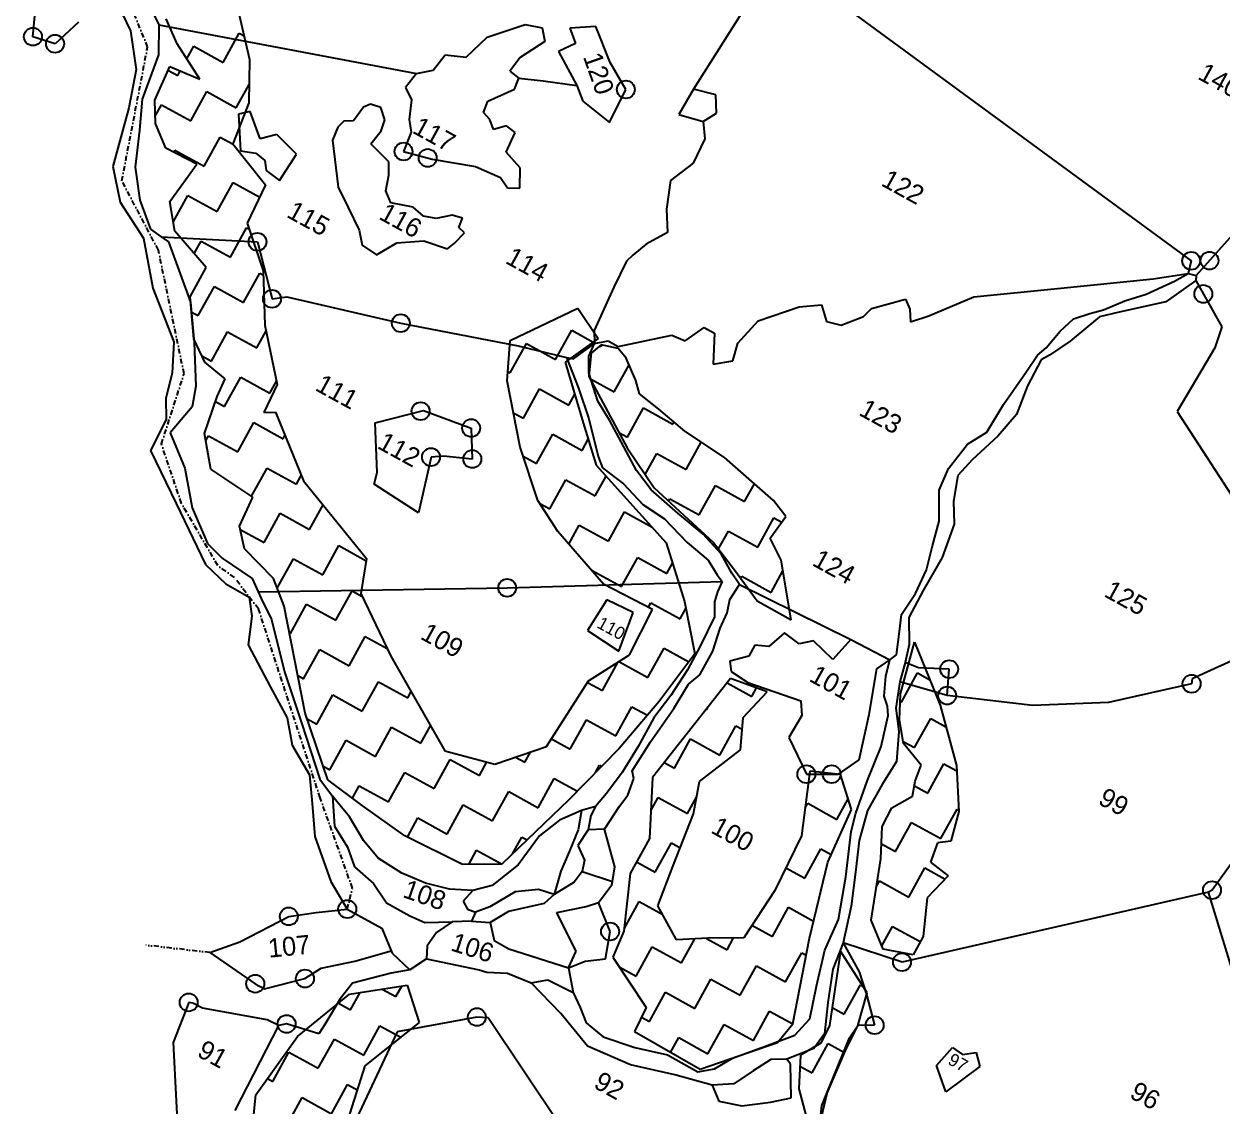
# Model space of a CAD drawing. Header units: metres. Extents: x 322052 to 327913, y 1839228 to 1844015.
# Drawn here: x 322736 to 323922, y 1840071 to 1841142 of the extents above; entities that cross this region are included whole.
import ezdxf

# ---------------------------------------------------------------- set-up
doc = ezdxf.new("R2010")
doc.units = ezdxf.units.M
doc.linetypes.add('DASHDOT', pattern=[1, 0.5, -0.25, 0, -0.25])
doc.linetypes.add('DIVIDE', pattern=[1.25, 0.5, -0.25, 0, -0.25, 0, -0.25])
for name, color, linetype in [('POLY_HATCH', 12, 'Continuous'), ('POLY_PARCEL', 6, 'Continuous'), ('POLY_WATER', 4, 'Continuous'), ('TEXT_PARCEL', 7, 'Continuous'), ('V_BOUND_LINE', 7, 'Continuous'), ('V_BOUND_STREAM_LINE', 7, 'DASHDOT'), ('V_DIVIDE_LINE', 7, 'DIVIDE')]:
    doc.layers.add(name, color=color, linetype=linetype)
doc.styles.add('TEXT_MAP', font='')
doc.styles.get('TEXT_MAP').set_extended_font_data('Kruti Dev 050')

msp = doc.modelspace()

# ---------------------------------------------------------------- linework, layer by layer
for centre in [(322744.8, 1841129.8), (322766.7, 1841122.8), (323331.8, 1841077.5), (323111.7, 1841016.1), (323135.6, 1841009.7), (322967.1, 1840926.6), (323891.5, 1840907.8), (323909.6, 1840908), (322981.5, 1840870.1), (323903.5, 1840875), (323109, 1840846), (323128.6, 1840758.9), (323178.7, 1840742.2), (323138.9, 1840713.4), (323179.8, 1840711.5), (323214.3, 1840583.9), (323651.9, 1840503.4), (323891.9, 1840488.9), (323649.9, 1840477.2), (323510.5, 1840399.3), (323535.5, 1840399.4), (323912.1, 1840284.5), (323056, 1840265.7), (322998.1, 1840258.5), (323316.2, 1840243.5), (323605.2, 1840213.2), (322964.9, 1840191.8), (323014.1, 1840196.9), (322899, 1840173.3), (323184.3, 1840158.8), (322995.9, 1840151.9), (323578.1, 1840150.7)]:
    msp.add_circle(centre, 8.87)
at = {"layer": 'POLY_HATCH'}
for p, q in [((322944.4, 1841171.2), (322959.3, 1841107.2)), ((322887.7, 1841122.7), (322876.8, 1841147.6)), ((322910.1, 1841087.7), (322887.7, 1841122.7)), ((322865.5, 1841066.9), (322880.2, 1841100.4)), ((322880.2, 1841100.4), (322910.1, 1841087.7)), ((322959.3, 1841107.2), (322958.4, 1841064.3)), ((322866.1, 1841043.9), (322865.5, 1841066.9)), ((322958.4, 1841064.3), (322942.7, 1841023.8)), ((322876.3, 1841019.4), (322866.1, 1841043.9)), ((322907.1, 1841003.4), (322876.3, 1841019.4)), ((322942.7, 1841023.8), (322975.2, 1840983.2)), ((322880.4, 1840966.4), (322907.1, 1841003.4)), ((322975.2, 1840983.2), (322957, 1840945)), ((322885.2, 1840937.3), (322880.4, 1840966.4)), ((322916.4, 1840901.2), (322885.2, 1840937.3)), ((322957, 1840945), (322972.9, 1840897.8)), ((322900.4, 1840872.2), (322916.4, 1840901.2)), ((322972.9, 1840897.8), (322974.5, 1840844)), ((322904, 1840830.6), (322900.4, 1840872.2)), ((323217.3, 1840828.8), (323284.1, 1840861)), ((323284.1, 1840861), (323304.4, 1840831)), ((322974.5, 1840844), (322986.7, 1840785.3)), ((322915, 1840807.5), (322904, 1840830.6)), ((323214.2, 1840788.9), (323217.3, 1840828.8)), ((323304.4, 1840831), (323271.6, 1840807.4)), ((323297.5, 1840816.4), (323295.2, 1840793.1)), ((323307.2, 1840824.5), (323297.5, 1840816.4)), ((323324.2, 1840821), (323307.2, 1840824.5)), ((323332.1, 1840811.3), (323324.2, 1840821)), ((322935.1, 1840790.8), (322915, 1840807.5)), ((323271.6, 1840807.4), (323289.7, 1840747.4)), ((323341.6, 1840789.2), (323332.1, 1840811.3)), ((323295.2, 1840793.1), (323333, 1840722.6)), ((322927.3, 1840773.3), (322935.1, 1840790.8)), ((322986.7, 1840785.3), (322973.3, 1840757.7)), ((323227.2, 1840723.2), (323214.2, 1840788.9)), ((323345.4, 1840776), (323341.6, 1840789.2)), ((322914.8, 1840736.8), (322927.3, 1840773.3)), ((323364.5, 1840760.8), (323345.4, 1840776)), ((322973.3, 1840757.7), (322984.8, 1840758)), ((322984.8, 1840758), (323012.6, 1840689.8)), ((323390.1, 1840739.2), (323364.5, 1840760.8)), ((323289.7, 1840747.4), (323302.5, 1840705.4)), ((322920.8, 1840701.3), (322914.8, 1840736.8)), ((323429.4, 1840712.9), (323390.1, 1840739.2)), ((323244.6, 1840670.5), (323227.2, 1840723.2)), ((323333, 1840722.6), (323359.7, 1840682.9)), ((323477.9, 1840670.4), (323429.4, 1840712.9)), ((322962.4, 1840673.7), (322920.8, 1840701.3)), ((323302.5, 1840705.4), (323371.8, 1840628.6)), ((323012.6, 1840689.8), (323075.2, 1840612.9)), ((322949.4, 1840645), (322962.4, 1840673.7)), ((323359.7, 1840682.9), (323418.7, 1840628.8)), ((323264.5, 1840639.7), (323244.6, 1840670.5)), ((323490.1, 1840654.4), (323477.9, 1840670.4)), ((323474.8, 1840633), (323490.1, 1840654.4)), ((322954.1, 1840622.6), (322949.4, 1840645)), ((323309.6, 1840587.5), (323264.5, 1840639.7)), ((323371.8, 1840628.6), (323389.9, 1840570.4)), ((323418.7, 1840628.8), (323439.4, 1840601.6)), ((323485.7, 1840611.2), (323474.8, 1840633)), ((322982.9, 1840593.3), (322954.1, 1840622.6)), ((323075.2, 1840612.9), (323069.4, 1840578.3)), ((323439.4, 1840601.6), (323461.9, 1840571.1)), ((323495.3, 1840552.2), (323485.7, 1840611.2)), ((322993.4, 1840565.8), (322982.9, 1840593.3)), ((323069.4, 1840578.3), (323099.2, 1840516.1)), ((323358.3, 1840562.6), (323309.6, 1840587.5)), ((323014.4, 1840459.7), (322993.4, 1840565.8)), ((323389.9, 1840570.4), (323400.1, 1840518.5)), ((323461.9, 1840571.1), (323495.3, 1840552.2)), ((323335.4, 1840517.5), (323358.3, 1840562.6)), ((323603.8, 1840478.8), (323617.6, 1840530.2)), ((323617.6, 1840530.2), (323642.9, 1840467.8)), ((323400.1, 1840518.5), (323364.5, 1840471)), ((323099.2, 1840516.1), (323152.6, 1840422.5)), ((323294.7, 1840491.7), (323335.4, 1840517.5)), ((323253.2, 1840426.6), (323294.7, 1840491.7)), ((323435.5, 1840494.1), (323358.1, 1840396)), ((323471.8, 1840480.8), (323435.5, 1840494.1)), ((323364.5, 1840471), (323325.2, 1840424.9)), ((323447.8, 1840455.5), (323471.8, 1840480.8)), ((323602.6, 1840453.1), (323603.8, 1840478.8)), ((323036.7, 1840393.6), (323014.4, 1840459.7)), ((323642.9, 1840467.8), (323659.1, 1840408)), ((323445.3, 1840423.4), (323447.8, 1840455.5)), ((323606.7, 1840429.8), (323602.6, 1840453.1)), ((323202.1, 1840409.4), (323253.2, 1840426.6)), ((323325.2, 1840424.9), (323275.3, 1840373.9)), ((323404.6, 1840392.2), (323445.3, 1840423.4)), ((323624, 1840408.1), (323606.7, 1840429.8)), ((323152.6, 1840422.5), (323202.1, 1840409.4)), ((323514.1, 1840402.3), (323505.7, 1840338.2)), ((323544.2, 1840399.1), (323514.1, 1840402.3)), ((323618.3, 1840392.5), (323624, 1840408.1)), ((323659.1, 1840408), (323661.4, 1840362.3)), ((323070.9, 1840368.2), (323036.7, 1840393.6)), ((323358.1, 1840396), (323355.1, 1840335.6)), ((323398.8, 1840360.2), (323404.6, 1840392.2)), ((323555.3, 1840364.5), (323544.2, 1840399.1)), ((323615.5, 1840377.7), (323618.3, 1840392.5)), ((323595.1, 1840366.1), (323615.5, 1840377.7)), ((323113.1, 1840338.4), (323070.9, 1840368.2)), ((323275.3, 1840373.9), (323209.1, 1840310.1)), ((323531.6, 1840312.3), (323555.3, 1840364.5)), ((323585.6, 1840347.6), (323595.1, 1840366.1)), ((323378.3, 1840307.8), (323398.8, 1840360.2)), ((323661.4, 1840362.3), (323653.4, 1840332.9)), ((323584.3, 1840315.6), (323585.6, 1840347.6)), ((323170.2, 1840309.8), (323113.1, 1840338.4)), ((323355.1, 1840335.6), (323336, 1840300.9)), ((323505.7, 1840338.2), (323479.2, 1840284.1)), ((323640.3, 1840331.3), (323633.3, 1840312.3)), ((323653.4, 1840332.9), (323640.3, 1840331.3)), ((323209.1, 1840310.1), (323170.2, 1840309.8)), ((323363.6, 1840268.9), (323378.3, 1840307.8)), ((323513.5, 1840236.8), (323531.6, 1840312.3)), ((323574.8, 1840254.8), (323584.3, 1840315.6)), ((323633.3, 1840312.3), (323650.9, 1840298.6)), ((323336, 1840300.9), (323329.8, 1840244)), ((323650.9, 1840298.6), (323630.1, 1840276.7)), ((323479.2, 1840284.1), (323448.5, 1840237.4)), ((323630.1, 1840276.7), (323626.1, 1840238.6)), ((323382, 1840235.4), (323363.6, 1840268.9)), ((323586.6, 1840226.1), (323574.8, 1840254.8)), ((323329.8, 1840244), (323318.9, 1840218.1)), ((323413, 1840236.8), (323382, 1840235.4)), ((323448.5, 1840237.4), (323413, 1840236.8)), ((323497.1, 1840152), (323513.5, 1840236.8)), ((323626.1, 1840238.6), (323616.1, 1840220.4)), ((323544.4, 1840224.2), (323533.3, 1840150.5)), ((323570.8, 1840182.7), (323544.4, 1840224.2)), ((323544.4, 1840224.2), (323544.4, 1840224.2)), ((323616.1, 1840220.4), (323586.6, 1840226.1)), ((323318.9, 1840218.1), (323351.8, 1840168.2)), ((323058.2, 1840181.6), (323115.4, 1840190.4)), ((323115.4, 1840190.4), (323127.2, 1840153.3)), ((323115.4, 1840190.4), (323115.4, 1840190.4)), ((323006.8, 1840139.4), (323058.2, 1840181.6)), ((323561.3, 1840150), (323570.8, 1840182.7)), ((323351.8, 1840168.2), (323340.4, 1840144.4)), ((323127.2, 1840153.3), (323073.4, 1840110.4)), ((323481.9, 1840133.5), (323497.1, 1840152)), ((322965.5, 1840081.9), (323006.8, 1840139.4)), ((323340.4, 1840144.4), (323405.3, 1840107)), ((323533.3, 1840150.5), (323524.9, 1840133)), ((323549.1, 1840125.7), (323561.3, 1840150)), ((323405.3, 1840107), (323481.9, 1840133.5)), ((323524.9, 1840133), (323504.6, 1840121.1)), ((323504.6, 1840121.1), (323503.1, 1840087.6)), ((323531.2, 1840083.5), (323549.1, 1840125.7)), ((323073.4, 1840110.4), (323048.2, 1840031.6)), ((322960.2, 1840028.4), (322965.5, 1840081.9)), ((323503.1, 1840087.6), (323514.3, 1840045.5)), ((323519.6, 1840034.6), (323531.2, 1840083.5))]:
    msp.add_line(p, q, dxfattribs=at)
at = {"layer": 'POLY_HATCH', "linetype": 'Continuous'}
for p, q in [((322933.1, 1841104.4), (322949, 1841133.4)), ((322949, 1841133.4), (322953.8, 1841130.8)), ((322897.2, 1841107.9), (322904.1, 1841120.3)), ((322904.1, 1841120.3), (322933.1, 1841104.4)), ((322878.5, 1841096.6), (322888.1, 1841091.3)), ((322888.1, 1841091.3), (322890.7, 1841096)), ((322946.1, 1841059.4), (322958.8, 1841082.4)), ((322901.2, 1841046.4), (322917.1, 1841075.4)), ((322917.1, 1841075.4), (322946.1, 1841059.4)), ((322865.9, 1841051), (322872.2, 1841062.3)), ((322872.2, 1841062.3), (322901.2, 1841046.4)), ((322914.2, 1841001.4), (322930.2, 1841030.4)), ((322930.2, 1841030.4), (322943, 1841023.4)), ((322884.1, 1841015.3), (322885.2, 1841017.4)), ((322885.2, 1841017.4), (322914.2, 1841001.4)), ((322927.3, 1840956.5), (322943.2, 1840985.5)), ((322943.2, 1840985.5), (322969.4, 1840971)), ((322883.8, 1840946), (322898.3, 1840972.4)), ((322898.3, 1840972.4), (322927.3, 1840956.5)), ((322940.3, 1840911.5), (322956.3, 1840940.5)), ((322956.3, 1840940.5), (322959.1, 1840939)), ((322904.5, 1840915), (322911.3, 1840927.4)), ((322911.3, 1840927.4), (322940.3, 1840911.5)), ((322953.4, 1840866.5), (322969.3, 1840895.5)), ((322969.3, 1840895.5), (322973, 1840893.5)), ((322908.4, 1840853.5), (322924.4, 1840882.5)), ((322924.4, 1840882.5), (322953.4, 1840866.5)), ((322901.7, 1840857.1), (322908.4, 1840853.5)), ((323262.3, 1840810), (323278.3, 1840839)), ((323278.3, 1840839), (323299.4, 1840827.3)), ((322921.5, 1840808.5), (322937.4, 1840837.5)), ((322937.4, 1840837.5), (322966.4, 1840821.6)), ((322966.4, 1840821.6), (322975.7, 1840838.4)), ((323217.3, 1840796.9), (323233.3, 1840825.9)), ((323233.3, 1840825.9), (323262.3, 1840810)), ((323306.2, 1840823.6), (323307.3, 1840823)), ((323307.3, 1840823), (323308, 1840824.3)), ((322912, 1840813.7), (322921.5, 1840808.5)), ((323320.3, 1840778), (323335, 1840804.7)), ((322934.5, 1840763.5), (322950.5, 1840792.6)), ((322950.5, 1840792.6), (322979.5, 1840776.6)), ((323214.9, 1840798.2), (323217.3, 1840796.9)), ((323296.2, 1840791.3), (323320.3, 1840778)), ((322979.5, 1840776.6), (322986, 1840788.5)), ((323230.4, 1840751.9), (323246.3, 1840780.9)), ((323246.3, 1840780.9), (323275.4, 1840765)), ((322925.7, 1840768.4), (322934.5, 1840763.5)), ((323275.4, 1840765), (323281.2, 1840775.6)), ((323220.4, 1840757.4), (323230.4, 1840751.9)), ((323333.4, 1840733.1), (323349.3, 1840762.1)), ((323349.3, 1840762.1), (323378.3, 1840746.1)), ((322947.6, 1840718.6), (322963.5, 1840747.6)), ((322963.5, 1840747.6), (322992.5, 1840731.6)), ((323378.3, 1840746.1), (323379.5, 1840748.2)), ((322916, 1840729.8), (322918.6, 1840734.5)), ((322918.6, 1840734.5), (322947.6, 1840718.6)), ((322992.5, 1840731.6), (322994.3, 1840734.8)), ((323243.4, 1840707), (323259.4, 1840736)), ((323259.4, 1840736), (323288.4, 1840720)), ((323324.9, 1840737.7), (323333.4, 1840733.1)), ((323288.4, 1840720), (323294.6, 1840731.3)), ((323391.4, 1840701.2), (323406.3, 1840728.3)), ((323230.1, 1840714.3), (323243.4, 1840707)), ((323350.8, 1840696.1), (323362.4, 1840717.1)), ((323362.4, 1840717.1), (323391.4, 1840701.2)), ((322961.1, 1840674.6), (322976.6, 1840702.6)), ((322976.6, 1840702.6), (323005.6, 1840686.7)), ((323005.6, 1840686.7), (323010.3, 1840695.3)), ((323256.5, 1840662), (323272.5, 1840691)), ((323272.5, 1840691), (323301.5, 1840675.1)), ((323301.5, 1840675.1), (323312.2, 1840694.6)), ((323404.4, 1840656.2), (323420.4, 1840685.2)), ((323420.4, 1840685.2), (323449.4, 1840669.3)), ((323449.4, 1840669.3), (323459.1, 1840686.9)), ((323018.6, 1840641.7), (323032, 1840666)), ((323246.5, 1840667.5), (323256.5, 1840662)), ((323374.1, 1840669.7), (323375.4, 1840672.2)), ((323375.4, 1840672.2), (323404.4, 1840656.2)), ((322973.7, 1840628.7), (322989.6, 1840657.7)), ((322989.6, 1840657.7), (323018.6, 1840641.7)), ((323314.5, 1840630.1), (323330.5, 1840659.1)), ((323330.5, 1840659.1), (323357.8, 1840644.1)), ((323462.5, 1840624.3), (323478.4, 1840653.3)), ((323478.4, 1840653.3), (323486.3, 1840649)), ((322950.1, 1840641.6), (322973.7, 1840628.7)), ((323275.2, 1840627.3), (323285.5, 1840646.1)), ((323285.5, 1840646.1), (323314.5, 1840630.1)), ((323423.6, 1840622.4), (323433.4, 1840640.2)), ((323433.4, 1840640.2), (323462.5, 1840624.3)), ((323031.7, 1840596.8), (323047.6, 1840625.8)), ((323047.6, 1840625.8), (323074.8, 1840610.8)), ((323327.6, 1840585.1), (323343.5, 1840614.1)), ((323343.5, 1840614.1), (323372.5, 1840598.2)), ((322986.7, 1840583.7), (323002.7, 1840612.7)), ((323002.7, 1840612.7), (323031.7, 1840596.8)), ((323372.5, 1840598.2), (323378.1, 1840608.3)), ((323298.3, 1840600.6), (323298.6, 1840601.1)), ((323298.6, 1840601.1), (323327.6, 1840585.1)), ((323445.5, 1840593.4), (323446.5, 1840595.3)), ((323446.5, 1840595.3), (323475.5, 1840579.3)), ((323475.5, 1840579.3), (323487.3, 1840600.9)), ((322986.5, 1840583.8), (322986.7, 1840583.7)), ((323044.7, 1840551.8), (323060.7, 1840580.8)), ((323060.7, 1840580.8), (323070.8, 1840575.2)), ((322999.8, 1840538.7), (323015.7, 1840567.7)), ((323015.7, 1840567.7), (323044.7, 1840551.8)), ((323354.1, 1840564.7), (323356.6, 1840569.2)), ((323356.6, 1840569.2), (323385.6, 1840553.2)), ((323385.6, 1840553.2), (323391.2, 1840563.5)), ((322998.6, 1840539.4), (322999.8, 1840538.7)), ((323057.8, 1840506.8), (323073.7, 1840535.8)), ((323073.7, 1840535.8), (323095.5, 1840523.9)), ((323012.8, 1840493.8), (323028.8, 1840522.8)), ((323028.8, 1840522.8), (323057.8, 1840506.8)), ((323353.7, 1840495.2), (323369.6, 1840524.2)), ((323369.6, 1840524.2), (323394.2, 1840510.7)), ((323308.7, 1840482.2), (323324.3, 1840510.5)), ((323325, 1840511), (323353.7, 1840495.2)), ((323007, 1840497), (323012.8, 1840493.8)), ((323604.6, 1840470.5), (323620.5, 1840499.6)), ((323620.5, 1840499.6), (323632.7, 1840492.9)), ((323070.8, 1840461.9), (323086.8, 1840490.9)), ((323086.8, 1840490.9), (323115.8, 1840474.9)), ((323293.8, 1840490.3), (323308.7, 1840482.2)), ((323432.2, 1840489.8), (323456.6, 1840476.4)), ((323456.6, 1840476.4), (323461.2, 1840484.7)), ((323025.9, 1840448.8), (323041.8, 1840477.8)), ((323041.8, 1840477.8), (323070.8, 1840461.9)), ((323115.8, 1840474.9), (323119.2, 1840481.1)), ((323603.5, 1840471.2), (323604.6, 1840470.5)), ((323321.8, 1840437.2), (323337.7, 1840466.2)), ((323337.7, 1840466.2), (323353.2, 1840457.7)), ((323411.4, 1840463.5), (323411.7, 1840463.3)), ((323411.7, 1840463.3), (323412.7, 1840465.2)), ((323016.3, 1840454.1), (323025.9, 1840448.8)), ((323128.9, 1840430), (323138.4, 1840447.3)), ((323276.8, 1840424.1), (323292.8, 1840453.2)), ((323292.8, 1840453.2), (323321.8, 1840437.2)), ((323424.7, 1840418.3), (323440.7, 1840447.3)), ((323440.7, 1840447.3), (323446.9, 1840443.9)), ((323617.6, 1840425.6), (323633.6, 1840454.6)), ((323633.6, 1840454.6), (323648.7, 1840446.3)), ((323083.9, 1840416.9), (323099.8, 1840445.9)), ((323099.8, 1840445.9), (323128.9, 1840430)), ((323038.9, 1840403.8), (323054.9, 1840432.9)), ((323054.9, 1840432.9), (323083.9, 1840416.9)), ((323258.2, 1840434.4), (323276.8, 1840424.1)), ((323379.8, 1840405.3), (323395.7, 1840434.3)), ((323395.7, 1840434.3), (323424.7, 1840418.3)), ((323606.4, 1840431.8), (323617.6, 1840425.6)), ((323141.9, 1840385), (323157.9, 1840414)), ((323157.9, 1840414), (323186.9, 1840398)), ((323186.9, 1840398), (323194.3, 1840411.5)), ((323222.5, 1840416.3), (323231.8, 1840411.1)), ((323231.8, 1840411.1), (323237.5, 1840421.3)), ((323031.9, 1840407.7), (323038.9, 1840403.8)), ((323096.9, 1840371.9), (323112.9, 1840400.9)), ((323112.9, 1840400.9), (323141.9, 1840385)), ((323301.9, 1840401), (323305.8, 1840408.2)), ((323305.8, 1840408.2), (323307.8, 1840407.1)), ((323369.8, 1840410.8), (323379.8, 1840405.3)), ((323524.6, 1840401.2), (323527.7, 1840399.5)), ((323527.7, 1840399.5), (323528.4, 1840400.8)), ((323630.7, 1840380.6), (323646.6, 1840409.6)), ((323646.6, 1840409.6), (323659.4, 1840402.6)), ((323061.1, 1840375.5), (323067.9, 1840387.9)), ((323067.9, 1840387.9), (323096.9, 1840371.9)), ((323244.9, 1840366.1), (323260.8, 1840395.1)), ((323260.8, 1840395.1), (323283.8, 1840382.5)), ((323617.4, 1840387.9), (323630.7, 1840380.6)), ((323199.9, 1840353.1), (323215.9, 1840382.1)), ((323215.9, 1840382.1), (323244.9, 1840366.1)), ((323356.4, 1840362.9), (323363.8, 1840376.3)), ((323363.8, 1840376.3), (323392.8, 1840360.3)), ((323392.8, 1840360.3), (323401.7, 1840376.5)), ((323155, 1840340), (323170.9, 1840369)), ((323170.9, 1840369), (323199.9, 1840353.1)), ((323509.3, 1840366), (323511.8, 1840370.5)), ((323511.8, 1840370.5), (323540.8, 1840354.5)), ((323540.8, 1840354.5), (323552, 1840374.9)), ((323643.7, 1840335.7), (323659.7, 1840364.7)), ((323659.7, 1840364.7), (323661.4, 1840363.8)), ((323115.6, 1840337.1), (323126, 1840356)), ((323126, 1840356), (323155, 1840340)), ((323598.8, 1840322.6), (323614.7, 1840351.6)), ((323614.7, 1840351.6), (323643.7, 1840335.7)), ((323219.7, 1840320.3), (323228.9, 1840337.1)), ((323228.9, 1840337.1), (323234.2, 1840334.2)), ((323360.9, 1840302.3), (323376.9, 1840331.3)), ((323376.9, 1840331.3), (323385.6, 1840326.5)), ((323584.9, 1840330.2), (323598.8, 1840322.6)), ((323176.2, 1840309.9), (323184, 1840324.1)), ((323184, 1840324.1), (323209.2, 1840310.2)), ((323508.9, 1840296.5), (323524.8, 1840325.5)), ((323524.8, 1840325.5), (323535.1, 1840319.9)), ((323342.4, 1840312.5), (323360.9, 1840302.3)), ((323490.3, 1840306.7), (323508.9, 1840296.5)), ((323611.8, 1840277.6), (323627.8, 1840306.7)), ((323627.8, 1840306.7), (323648, 1840295.5)), ((323580.1, 1840288.7), (323582.8, 1840293.6)), ((323582.8, 1840293.6), (323611.8, 1840277.6)), ((323330.1, 1840246.2), (323345, 1840273.3)), ((323345, 1840273.3), (323368.3, 1840260.5)), ((323476.9, 1840238.5), (323492.9, 1840267.5)), ((323492.9, 1840267.5), (323517.6, 1840253.9)), ((323456.6, 1840249.7), (323476.9, 1840238.5)), ((323585.2, 1840229.3), (323595.9, 1840248.6)), ((323595.9, 1840248.6), (323623.3, 1840233.5)), ((323387, 1840212.4), (323400.1, 1840236.2)), ((323411.5, 1840236.7), (323432, 1840225.4)), ((323432, 1840225.4), (323438.4, 1840237.2)), ((323342.1, 1840199.3), (323358, 1840228.3)), ((323358, 1840228.3), (323387, 1840212.4)), ((323490, 1840193.5), (323506, 1840222.5)), ((323506, 1840222.5), (323510.3, 1840220.1)), ((323544.3, 1840223.6), (323544.5, 1840224)), ((323325.3, 1840208.6), (323342.1, 1840199.3)), ((323445, 1840180.5), (323461, 1840209.5)), ((323461, 1840209.5), (323490, 1840193.5)), ((323090.6, 1840186.5), (323104.2, 1840179)), ((323104.2, 1840179), (323110, 1840189.5)), ((323400.1, 1840167.4), (323416, 1840196.4)), ((323416, 1840196.4), (323445, 1840180.5)), ((323548, 1840161.6), (323564, 1840190.6)), ((323564, 1840190.6), (323566.8, 1840189.1)), ((323059.2, 1840166), (323068.7, 1840183.2)), ((323355.1, 1840154.4), (323371.1, 1840183.4)), ((323371.1, 1840183.4), (323400.1, 1840167.4)), ((323047.3, 1840172.6), (323059.2, 1840166)), ((323458.1, 1840135.5), (323474, 1840164.5)), ((323474, 1840164.5), (323497, 1840151.9)), ((323536, 1840168.2), (323548, 1840161.6)), ((323347.2, 1840158.7), (323355.1, 1840154.4)), ((323413.1, 1840122.5), (323429.1, 1840151.5)), ((323429.1, 1840151.5), (323458.1, 1840135.5)), ((323072.3, 1840121), (323088.2, 1840150)), ((323088.2, 1840150), (323108.9, 1840138.7)), ((323027.3, 1840108), (323043.3, 1840137)), ((323043.3, 1840137), (323072.3, 1840121)), ((323376.1, 1840123.8), (323384.1, 1840138.4)), ((323384.1, 1840138.4), (323413.1, 1840122.5)), ((323516.1, 1840103.6), (323532.1, 1840132.6)), ((323532.1, 1840132.6), (323548.3, 1840123.7)), ((322982.4, 1840094.9), (322998.3, 1840123.9)), ((322998.3, 1840123.9), (323027.3, 1840108)), ((323504.1, 1840110.2), (323516.1, 1840103.6)), ((322977, 1840097.9), (322982.4, 1840094.9)), ((323040.4, 1840063), (323056.3, 1840092)), ((323056.3, 1840092), (323065.9, 1840086.8)), ((322995.4, 1840050), (323011.4, 1840079)), ((323011.4, 1840079), (323040.4, 1840063))]:
    msp.add_line(p, q, dxfattribs=at)
at = {"layer": 'POLY_PARCEL'}
for p, q in [((323481.2, 1841208.8), (323398.7, 1841077.8)), ((323481.2, 1841208.8), (323891.5, 1840907.8)), ((322744.8, 1841129.8), (322747.4, 1841157.3)), ((322789.8, 1841144.1), (322766.7, 1841122.8)), ((322869.4, 1841141.4), (323124.4, 1841093.4)), ((323194.6, 1841129.4), (323232, 1841141.8)), ((323232, 1841141.8), (323248.8, 1841138.7)), ((323248.8, 1841138.7), (323251.7, 1841124.9)), ((323302.1, 1841140), (323276.4, 1841138.1)), ((323276.4, 1841138.1), (323282.1, 1841123.2)), ((323316.3, 1841104.2), (323302.1, 1841140)), ((322766.7, 1841122.8), (322744.8, 1841129.8)), ((323173.6, 1841109.6), (323194.6, 1841129.4)), ((323251.7, 1841124.9), (323227.3, 1841109.3)), ((323282.1, 1841123.2), (323265.1, 1841115.1)), ((323141.2, 1841096.8), (323152.8, 1841111.7)), ((323152.8, 1841111.7), (323173.6, 1841109.6)), ((323265.1, 1841115.1), (323283.3, 1841081.5)), ((323227.3, 1841109.3), (323216.8, 1841095.8)), ((323331.8, 1841077.5), (323316.3, 1841104.2)), ((323124.4, 1841093.4), (323113.6, 1841079.6)), ((323124.4, 1841093.4), (323141.2, 1841096.8)), ((323216.8, 1841095.8), (323225.8, 1841088.8)), ((323221.4, 1841077.8), (323225.8, 1841088.8)), ((323225.8, 1841088.8), (323249.9, 1841086.2)), ((323113.6, 1841079.6), (323119.7, 1841067.4)), ((323195.1, 1841065.9), (323221.4, 1841077.8)), ((323249.9, 1841086.2), (323283.3, 1841081.5)), ((323283.3, 1841081.5), (323289.3, 1841065.9)), ((323315.6, 1841044.8), (323331.8, 1841077.5)), ((323398.7, 1841077.8), (323384.4, 1841052.6)), ((323420.9, 1841072.2), (323398.7, 1841077.8)), ((323119.7, 1841067.4), (323117.3, 1841047.9)), ((323190.8, 1841054.7), (323195.1, 1841065.9)), ((323289.3, 1841065.9), (323315.6, 1841044.8)), ((323421.6, 1841054.2), (323420.9, 1841072.2)), ((322959.9, 1841055.6), (322948.4, 1841053)), ((322948.4, 1841053), (322950.2, 1841016.9)), ((322969.7, 1841028.5), (322959.9, 1841055.6)), ((323072.1, 1841059.9), (323062.1, 1841046.4)), ((323079.1, 1841063.1), (323072.1, 1841059.9)), ((323089.3, 1841059.8), (323079.1, 1841063.1)), ((323093.1, 1841047.6), (323089.3, 1841059.8)), ((323197.1, 1841047.8), (323190.8, 1841054.7)), ((323384.4, 1841052.6), (323408.2, 1841045.7)), ((323408.2, 1841045.7), (323421.6, 1841054.2)), ((323046.6, 1841040.2), (323041.4, 1841027.3)), ((323052.5, 1841046.1), (323046.6, 1841040.2)), ((323062.1, 1841046.4), (323052.5, 1841046.1)), ((323089.7, 1841036.7), (323093.1, 1841047.6)), ((323117.3, 1841047.9), (323119.4, 1841035.1)), ((323200.8, 1841037.8), (323197.1, 1841047.8)), ((323213.5, 1841041.6), (323200.8, 1841037.8)), ((323222.1, 1841034.8), (323213.5, 1841041.6)), ((323408.2, 1841045.7), (323409.9, 1841028.7)), ((322986.2, 1841033), (322969.7, 1841028.5)), ((323005.9, 1841013.3), (322986.2, 1841033)), ((323079.4, 1841023.7), (323089.7, 1841036.7)), ((323119.4, 1841035.1), (323111.7, 1841016.1)), ((323213.3, 1841015.5), (323222.1, 1841034.8)), ((323409.9, 1841028.7), (323398.3, 1841004.4)), ((322950.2, 1841016.9), (322965.6, 1841014.3)), ((323041.4, 1841027.3), (323046.9, 1840980.7)), ((323097.3, 1841005.8), (323079.4, 1841023.7)), ((322965.6, 1841014.3), (322974.3, 1841007.3)), ((322974.3, 1841007.3), (322975.8, 1840997.3)), ((322989, 1840987.4), (323005.9, 1841013.3)), ((323097.3, 1840992.5), (323097.3, 1841005.8)), ((323111.7, 1841016.1), (323140.1, 1841008.5)), ((323140.1, 1841008.5), (323183, 1841001.2)), ((323227.2, 1840999.8), (323213.3, 1841015.5)), ((322975.8, 1840997.3), (322989, 1840987.4)), ((323183, 1841001.2), (323207.7, 1840990.2)), ((323226.7, 1840979.7), (323227.2, 1840999.8)), ((323398.3, 1841004.4), (323376.1, 1840987.4)), ((323094.1, 1840977.2), (323097.3, 1840992.5)), ((323207.7, 1840990.2), (323214.6, 1840980.2)), ((323376.1, 1840987.4), (323372, 1840959.1)), ((323046.9, 1840980.7), (323056.8, 1840960.6)), ((323099.1, 1840965.3), (323094.1, 1840977.2)), ((323214.6, 1840980.2), (323226.7, 1840979.7)), ((323056.8, 1840960.6), (323067.9, 1840938.1)), ((323121.2, 1840960.8), (323099.1, 1840965.3)), ((323131.6, 1840952.2), (323121.2, 1840960.8)), ((323372, 1840959.1), (323373, 1840935.9)), ((323143.9, 1840949.8), (323131.6, 1840952.2)), ((323159.7, 1840952.9), (323143.9, 1840949.8)), ((323170.2, 1840950), (323159.7, 1840952.9)), ((323166.6, 1840940.7), (323170.2, 1840950)), ((323896.5, 1840893.2), (323952, 1840955.7)), ((323067.9, 1840938.1), (323070.7, 1840923.2)), ((323161.7, 1840925.1), (323172.1, 1840935.4)), ((323172.1, 1840935.4), (323166.6, 1840940.7)), ((323373, 1840935.9), (323351.9, 1840924.3)), ((322871.9, 1840931.6), (322967.1, 1840926.6)), ((322967.1, 1840926.6), (322981.5, 1840870.1)), ((323070.7, 1840923.2), (323084.8, 1840913.6)), ((323084.8, 1840913.6), (323105, 1840925.7)), ((323105, 1840925.7), (323131.7, 1840927.5)), ((323131.7, 1840927.5), (323155.1, 1840919.7)), ((323155.1, 1840919.7), (323161.7, 1840925.1)), ((323351.9, 1840924.3), (323338.6, 1840913.5)), ((323338.6, 1840913.5), (323332.6, 1840907.4)), ((323332.6, 1840907.4), (323319.8, 1840881.6)), ((323891.5, 1840907.8), (323888.5, 1840895.4)), ((323759.1, 1840880.5), (323853.9, 1840890.1)), ((323853.9, 1840890.1), (323888.5, 1840895.4)), ((323896.1, 1840888.3), (323921.8, 1840842.4)), ((323319.8, 1840881.6), (323300.3, 1840838.8)), ((323676.4, 1840872), (323759.1, 1840880.5)), ((322981.5, 1840870.1), (322996.3, 1840872.2)), ((322996.3, 1840872.2), (323109, 1840846)), ((323503.3, 1840862.1), (323525.6, 1840864.3)), ((323525.6, 1840864.3), (323530.3, 1840847.7)), ((323575, 1840860.6), (323608.6, 1840869.9)), ((323608.6, 1840869.9), (323613.1, 1840859.8)), ((323631.6, 1840853.3), (323676.4, 1840872)), ((323462.7, 1840848.4), (323503.3, 1840862.1)), ((323544.8, 1840844.1), (323567, 1840852.8)), ((323567, 1840852.8), (323575, 1840860.6)), ((323613.1, 1840859.8), (323613.6, 1840847.3)), ((323613.6, 1840847.3), (323631.6, 1840853.3)), ((323109, 1840846), (323225.3, 1840823.6)), ((323300.3, 1840838.8), (323300.7, 1840826)), ((323390.6, 1840828.4), (323409.4, 1840841.7)), ((323409.4, 1840841.7), (323419.7, 1840836.3)), ((323442.7, 1840826.2), (323462.7, 1840848.4)), ((323530.3, 1840847.7), (323544.8, 1840844.1)), ((323921.8, 1840842.4), (323915, 1840821.6)), ((323300.7, 1840826), (323314.3, 1840828.4)), ((323314.3, 1840828.4), (323324.3, 1840823.1)), ((323324.3, 1840823.1), (323377.2, 1840834.2)), ((323377.2, 1840834.2), (323390.6, 1840828.4)), ((323419.7, 1840836.3), (323418.4, 1840805.5)), ((323225.3, 1840823.6), (323273, 1840812.2)), ((323280, 1840810.7), (323300.7, 1840826)), ((323437.6, 1840808.6), (323442.7, 1840826.2)), ((323915, 1840821.6), (323877.5, 1840758.5)), ((323273, 1840812.2), (323280, 1840810.7)), ((323418.4, 1840805.5), (323437.6, 1840808.6)), ((323083.7, 1840747.3), (323131.4, 1840759.6)), ((323131.4, 1840759.6), (323178.7, 1840742.2)), ((323877.5, 1840758.5), (323940.5, 1840661.6)), ((323085.5, 1840698), (323083.7, 1840747.3)), ((323178.7, 1840742.2), (323179.8, 1840711.5)), ((323138.9, 1840713.4), (323126.5, 1840658.2)), ((323151.3, 1840714.2), (323138.9, 1840713.4)), ((323179.8, 1840711.5), (323151.3, 1840714.2)), ((323082.6, 1840686.7), (323085.5, 1840698)), ((323126.5, 1840658.2), (323082.6, 1840686.7)), ((323214.3, 1840583.9), (323427.2, 1840590.1)), ((322967.9, 1840579.8), (323214.3, 1840583.9)), ((323444.3, 1840587.1), (323554.6, 1840532.7)), ((323312.9, 1840572.1), (323293.9, 1840541.7)), ((323338.9, 1840559.5), (323312.9, 1840572.1)), ((323324.7, 1840521.3), (323338.9, 1840559.5)), ((324013, 1840548.8), (323892.3, 1840493.7)), ((323293.9, 1840541.7), (323324.7, 1840521.3)), ((323488.8, 1840539.3), (323473.4, 1840525.7)), ((323503.3, 1840528.5), (323488.8, 1840539.3)), ((323517.5, 1840531.5), (323503.3, 1840528.5)), ((323536.7, 1840513), (323517.5, 1840531.5)), ((323554.6, 1840532.7), (323536.7, 1840513)), ((323554.6, 1840532.7), (323593, 1840512.7)), ((323459.5, 1840527.1), (323453.5, 1840516.3)), ((323473.4, 1840525.7), (323459.5, 1840527.1)), ((323453.5, 1840516.3), (323434.8, 1840511.2)), ((323434.8, 1840511.2), (323436, 1840500.9)), ((323580.4, 1840503.7), (323593, 1840512.7)), ((323621.5, 1840504.8), (323608.2, 1840510)), ((323436, 1840500.9), (323452.7, 1840490.1)), ((323572.7, 1840458.6), (323580.4, 1840503.7)), ((323651.9, 1840503.4), (323621.5, 1840504.8)), ((323649.9, 1840477.2), (323651.9, 1840503.4)), ((323452.7, 1840490.1), (323505.1, 1840472)), ((323649.9, 1840477.2), (323603.2, 1840490.7)), ((323891.9, 1840488.9), (323809.5, 1840470.2)), ((323892.3, 1840493.7), (323891.9, 1840488.9)), ((323505.1, 1840472), (323506.1, 1840457.3)), ((323734.6, 1840467.5), (323649.9, 1840477.2)), ((323809.5, 1840470.2), (323734.6, 1840467.5)), ((323506.1, 1840457.3), (323493, 1840435.6)), ((323562.7, 1840413.7), (323572.7, 1840458.6)), ((323493, 1840435.6), (323510.5, 1840399.3)), ((323542.3, 1840399.4), (323562.7, 1840413.7)), ((324006.9, 1840416.2), (323912.1, 1840284.5)), ((323510.5, 1840399.3), (323542.3, 1840399.4)), ((323048.6, 1840368.8), (323041.3, 1840377.6)), ((323058.3, 1840357.1), (323048.6, 1840368.8)), ((323301.9, 1840367.3), (323287.9, 1840363.3)), ((323072, 1840333.6), (323058.3, 1840357.1)), ((323266.1, 1840353.7), (323246.3, 1840338.4)), ((323287.9, 1840363.3), (323266.1, 1840353.7)), ((323287.9, 1840363.3), (323284.6, 1840344.3)), ((323284.6, 1840344.3), (323275.8, 1840322.3)), ((323294.5, 1840344.3), (323284.2, 1840328.7)), ((323310.8, 1840345), (323294.5, 1840344.3)), ((323321, 1840307.5), (323310.8, 1840345)), ((323086.7, 1840316.3), (323072, 1840333.6)), ((323246.3, 1840338.4), (323225.2, 1840309.4)), ((323284.2, 1840328.7), (323291, 1840314.3)), ((323275.8, 1840322.3), (323267.3, 1840303.4)), ((323109.9, 1840301.4), (323086.7, 1840316.3)), ((323225.2, 1840309.4), (323199.3, 1840289.2)), ((323291, 1840314.3), (323288.6, 1840303)), ((323318.6, 1840293.1), (323321, 1840307.5)), ((323133.5, 1840291.5), (323109.9, 1840301.4)), ((323267.3, 1840303.4), (323260.8, 1840280.2)), ((323288.6, 1840303), (323280.6, 1840292.4)), ((323288.6, 1840303), (323318.6, 1840293.1)), ((323318, 1840289.9), (323318.6, 1840293.1)), ((323157.3, 1840285.6), (323133.5, 1840291.5)), ((323180.4, 1840284.2), (323157.3, 1840285.6)), ((323180.4, 1840284.2), (323170.8, 1840273.6)), ((323199.3, 1840289.2), (323180.4, 1840284.2)), ((323222.3, 1840282.8), (323197, 1840268)), ((323245.4, 1840285.1), (323222.3, 1840282.8)), ((323260.8, 1840280.2), (323245.4, 1840285.1)), ((323280.6, 1840292.4), (323260.8, 1840280.2)), ((323304.6, 1840272.4), (323318, 1840289.9)), ((323908.7, 1840282.4), (323605.2, 1840213.2)), ((323912.1, 1840284.5), (323908.7, 1840282.4)), ((323989, 1840018.2), (323908.7, 1840282.4)), ((323170.8, 1840273.6), (323175, 1840265.8)), ((323251, 1840271.1), (323215.7, 1840263.2)), ((323260.8, 1840280.2), (323251, 1840271.1)), ((323292.5, 1840268.4), (323304.6, 1840272.4)), ((323316.2, 1840243.5), (323304.6, 1840272.4)), ((323175, 1840265.8), (323183.1, 1840262.6)), ((323183.1, 1840262.6), (323179.1, 1840253.6)), ((323197, 1840268), (323183.1, 1840262.6)), ((323215.7, 1840263.2), (323197.5, 1840252.3)), ((323263.5, 1840262.3), (323292.5, 1840268.4)), ((323272, 1840245), (323263.5, 1840262.3)), ((323160, 1840253), (323144.2, 1840242.4)), ((323179.1, 1840253.6), (323160, 1840253)), ((323179.1, 1840253.6), (323197.5, 1840252.3)), ((323197.5, 1840252.3), (323201.5, 1840234.5)), ((323144.2, 1840242.4), (323135, 1840229.2)), ((323201.5, 1840234.5), (323216, 1840226.3)), ((323282.7, 1840223.9), (323272, 1840245)), ((323311.7, 1840216.3), (323316.2, 1840243.5)), ((323135, 1840229.2), (323134.6, 1840216.4)), ((323216, 1840226.3), (323274.9, 1840207.4)), ((323274.9, 1840207.4), (323282.7, 1840223.9)), ((323605.2, 1840213.2), (323547.1, 1840232.4)), ((323547.1, 1840232.4), (323562.7, 1840203.7)), ((323134.6, 1840216.4), (323118.1, 1840205.6)), ((323134.6, 1840216.4), (323186.5, 1840205.6)), ((323274.9, 1840207.4), (323291.5, 1840214.1)), ((323291.5, 1840214.1), (323311.7, 1840216.3)), ((323186.5, 1840205.6), (323194.3, 1840203.3)), ((323194.3, 1840203.3), (323214.6, 1840202.3)), ((323214.6, 1840202.3), (323237.9, 1840192.8)), ((323274.9, 1840207.4), (323279.8, 1840183.2)), ((323562.7, 1840203.7), (323570, 1840181.1)), ((323570, 1840181.1), (323578.1, 1840150.7)), ((323184.3, 1840158.8), (323105.4, 1840144.2)), ((323195.6, 1840158.1), (323184.3, 1840158.8)), ((323266.9, 1840051.3), (323195.6, 1840158.1)), ((323578.1, 1840150.7), (323561.9, 1840150.5)), ((322944.9, 1840066.2), (322988.1, 1840150.4)), ((323105.4, 1840144.2), (323044.9, 1840015.6)), ((323561.9, 1840150.5), (323552.1, 1840136.6)), ((323552.1, 1840136.6), (323525.6, 1840071.1)), ((323639.5, 1840110.8), (323655.3, 1840128.6)), ((323655.3, 1840128.6), (323665, 1840121.7)), ((323494.7, 1840112), (323491.1, 1840117.2)), ((323665, 1840121.7), (323678.5, 1840123.6)), ((323678.5, 1840123.6), (323682.4, 1840109.7)), ((323495.5, 1840078.9), (323494.7, 1840112)), ((323648.6, 1840084.6), (323639.5, 1840110.8)), ((323682.4, 1840109.7), (323648.6, 1840084.6)), ((323417.1, 1840091.4), (323423.8, 1840075.4)), ((323423.8, 1840075.4), (323446.7, 1840070.8)), ((323446.7, 1840070.8), (323475.1, 1840074.4)), ((323475.1, 1840074.4), (323495.5, 1840078.9)), ((323525.6, 1840071.1), (323519.6, 1840017.8))]:
    msp.add_line(p, q, dxfattribs=at)
at = {"layer": 'POLY_WATER'}
for p, q in [((322818.9, 1841182.6), (322841.3, 1841135.5)), ((322852.4, 1841176.5), (322869.4, 1841141.4)), ((322841.3, 1841135.5), (322846.9, 1841097.2)), ((322869.4, 1841141.4), (322869.2, 1841111.7)), ((322869.2, 1841111.7), (322852.9, 1841067.8)), ((322846.9, 1841097.2), (322839.7, 1841059.4)), ((322852.9, 1841067.8), (322850.4, 1841037.1)), ((322839.7, 1841059.4), (322824, 1841001.3)), ((322850.4, 1841037.1), (322846.1, 1841000.7)), ((322824, 1841001.3), (322831.1, 1840965.9)), ((322846.1, 1841000.7), (322850.8, 1840968)), ((322831.1, 1840965.9), (322854.4, 1840930.3)), ((322850.8, 1840968), (322861.3, 1840939.1)), ((322861.3, 1840939.1), (322871.9, 1840931.6)), ((322854.4, 1840930.3), (322863.6, 1840880.8)), ((322871.9, 1840931.6), (322879.1, 1840926.5)), ((322879.1, 1840926.5), (322890.6, 1840895)), ((322890.6, 1840895), (322900.7, 1840866.8)), ((323847, 1840874.7), (323874.8, 1840887.6)), ((323896.1, 1840888.3), (323866.3, 1840867.1)), ((323874.8, 1840887.6), (323888.5, 1840895.4)), ((323888.5, 1840895.4), (323896.5, 1840893.2)), ((323896.5, 1840893.2), (323896.1, 1840888.3)), ((322863.6, 1840880.8), (322884.3, 1840827.7)), ((323825.7, 1840868.1), (323847, 1840874.7)), ((322900.7, 1840866.8), (322904.3, 1840826.9)), ((323804.8, 1840859.2), (323825.7, 1840868.1)), ((323866.3, 1840867.1), (323820.2, 1840856.8)), ((323800.7, 1840852.3), (323771.8, 1840828.1)), ((323775, 1840850.2), (323791, 1840855.7)), ((323791, 1840855.7), (323804.8, 1840859.2)), ((323820.2, 1840856.8), (323800.7, 1840852.3)), ((323761.7, 1840838.2), (323775, 1840850.2)), ((322884.3, 1840827.7), (322882.8, 1840796.5)), ((322904.3, 1840826.9), (322906.2, 1840783.8)), ((323747.9, 1840821.7), (323761.7, 1840838.2)), ((323771.8, 1840828.1), (323751.3, 1840814.3)), ((323295.1, 1840813.3), (323300.7, 1840826)), ((323739.2, 1840814.3), (323747.9, 1840821.7)), ((323273, 1840812.2), (323284.9, 1840781.8)), ((323295.2, 1840797), (323295.1, 1840813.3)), ((323727.7, 1840797.1), (323739.2, 1840814.3)), ((323743.1, 1840809.7), (323729.4, 1840783.9)), ((323751.3, 1840814.3), (323743.1, 1840809.7)), ((322882.8, 1840796.5), (322876.3, 1840771.8)), ((323304.2, 1840768.7), (323295.2, 1840797)), ((323705.7, 1840765.5), (323727.7, 1840797.1)), ((322906.2, 1840783.8), (322902.3, 1840763.2)), ((323284.9, 1840781.8), (323295.2, 1840751.4)), ((323729.4, 1840783.9), (323718.5, 1840755.6)), ((322876.3, 1840771.8), (322876.6, 1840750.6)), ((323315.5, 1840750), (323304.2, 1840768.7)), ((322902.3, 1840763.2), (322880.6, 1840737.3)), ((323689.1, 1840738.2), (323705.7, 1840765.5)), ((323718.5, 1840755.6), (323699.9, 1840734)), ((322876.6, 1840750.6), (322861.3, 1840719.9)), ((323295.2, 1840751.4), (323304.5, 1840714.1)), ((323327.2, 1840728.5), (323315.5, 1840750)), ((322880.6, 1840737.3), (322895.3, 1840702.4)), ((323670.1, 1840726.2), (323689.1, 1840738.2)), ((323699.9, 1840734), (323674.8, 1840710.8)), ((322861.3, 1840719.9), (322886.7, 1840667.4)), ((323342.5, 1840700.2), (323327.2, 1840728.5)), ((323651.2, 1840702.2), (323670.1, 1840726.2)), ((323304.5, 1840714.1), (323308.8, 1840702.7)), ((323674.8, 1840710.8), (323660.5, 1840695.2)), ((322895.3, 1840702.4), (322902.6, 1840663.3)), ((323308.8, 1840702.7), (323329.6, 1840686.8)), ((323356.7, 1840681), (323342.5, 1840700.2)), ((323641.9, 1840680.7), (323651.2, 1840702.2)), ((323329.6, 1840686.8), (323348.6, 1840666.5)), ((323660.5, 1840695.2), (323656.3, 1840669.8)), ((323383.1, 1840658), (323356.7, 1840681)), ((323642.1, 1840649.8), (323641.9, 1840680.7)), ((322886.7, 1840667.4), (322915.5, 1840607.1)), ((322902.6, 1840663.3), (322917.7, 1840627.8)), ((323348.6, 1840666.5), (323369.9, 1840652.2)), ((323656.3, 1840669.8), (323656.8, 1840647.1)), ((323369.9, 1840652.2), (323392.4, 1840628.7)), ((323408.5, 1840636.9), (323383.1, 1840658)), ((323635.3, 1840625.4), (323642.1, 1840649.8)), ((323426.1, 1840617.7), (323408.5, 1840636.9)), ((323656.8, 1840647.1), (323644.8, 1840614.1)), ((322917.7, 1840627.8), (322932.1, 1840613.3)), ((323392.4, 1840628.7), (323413.2, 1840611.3)), ((323629.6, 1840601.9), (323635.3, 1840625.4)), ((322932.1, 1840613.3), (322961.8, 1840593.2)), ((323436.8, 1840598.6), (323426.1, 1840617.7)), ((323644.8, 1840614.1), (323626.2, 1840581.2)), ((322915.5, 1840607.1), (322935.8, 1840587.8)), ((323413.2, 1840611.3), (323422.3, 1840596.7)), ((323618.7, 1840578.2), (323629.6, 1840601.9)), ((322961.8, 1840593.2), (322967.9, 1840579.8)), ((323422.3, 1840596.7), (323427.2, 1840590.1)), ((323427.2, 1840590.1), (323422.4, 1840580.1)), ((323444.3, 1840587.1), (323436.8, 1840598.6)), ((322935.8, 1840587.8), (322958.9, 1840574.6)), ((322967.9, 1840579.8), (322970.8, 1840573.5)), ((323422.4, 1840580.1), (323419.4, 1840570.1)), ((323434.8, 1840572.4), (323444.3, 1840587.1)), ((323604.8, 1840557.6), (323618.7, 1840578.2)), ((323626.2, 1840581.2), (323612.1, 1840554.5)), ((322958.9, 1840574.6), (322961.5, 1840555.7)), ((322970.8, 1840573.5), (322981.1, 1840552.5)), ((323419.4, 1840570.1), (323419.7, 1840555.2)), ((323432, 1840559), (323434.8, 1840572.4)), ((322961.5, 1840555.7), (322957.9, 1840527.4)), ((323419.7, 1840555.2), (323405.5, 1840526.1)), ((323425.2, 1840543.9), (323432, 1840559)), ((323602.6, 1840540.5), (323604.8, 1840557.6)), ((323612.1, 1840554.5), (323612.3, 1840527.8)), ((322981.1, 1840552.5), (322993.8, 1840500.6)), ((323417.9, 1840521.2), (323425.2, 1840543.9)), ((323599.8, 1840517.5), (323602.6, 1840540.5)), ((322957.9, 1840527.4), (322979.9, 1840485.5)), ((323405.5, 1840526.1), (323392.9, 1840502.7)), ((323405.1, 1840497.9), (323417.9, 1840521.2)), ((323612.3, 1840527.8), (323608.2, 1840510)), ((323589.1, 1840496.3), (323593, 1840512.7)), ((323593, 1840512.7), (323599.8, 1840517.5)), ((323608.2, 1840510), (323603.2, 1840490.7)), ((322993.8, 1840500.6), (323010.9, 1840449.2)), ((323392.9, 1840502.7), (323376.4, 1840477.2)), ((323393.9, 1840488.6), (323405.1, 1840497.9)), ((323587.6, 1840476.7), (323589.1, 1840496.3)), ((322979.9, 1840485.5), (322996.4, 1840455.2)), ((323379.3, 1840464.5), (323393.9, 1840488.6)), ((323603.2, 1840490.7), (323599.2, 1840464.7)), ((323376.4, 1840477.2), (323359.6, 1840455)), ((323590.9, 1840466.8), (323587.6, 1840476.7)), ((323356.3, 1840431.3), (323379.3, 1840464.5)), ((323591.5, 1840457.5), (323590.9, 1840466.8)), ((323599.2, 1840464.7), (323602.1, 1840441.7)), ((322996.4, 1840455.2), (323001.5, 1840428)), ((323010.9, 1840449.2), (323028.7, 1840394.5)), ((323359.6, 1840455), (323344.1, 1840426.7)), ((323584.5, 1840426.9), (323591.5, 1840457.5)), ((323602.1, 1840441.7), (323599.6, 1840411.8)), ((323001.5, 1840428), (323018.5, 1840398.8)), ((323344.1, 1840426.7), (323328.2, 1840401.1)), ((323337.9, 1840402.8), (323356.3, 1840431.3)), ((323570.7, 1840392.4), (323584.5, 1840426.9)), ((323599.6, 1840411.8), (323585.6, 1840389.2)), ((323328.2, 1840401.1), (323312.8, 1840380.1)), ((323339.7, 1840394.9), (323337.9, 1840402.8)), ((323018.5, 1840398.8), (323021.4, 1840370.4)), ((323028.7, 1840394.5), (323041.3, 1840377.6)), ((323333.6, 1840378.6), (323339.7, 1840394.9)), ((323559.4, 1840360.6), (323570.7, 1840392.4)), ((323585.6, 1840389.2), (323570.9, 1840363.4)), ((323041.3, 1840377.6), (323043.5, 1840348)), ((323312.8, 1840380.1), (323301.9, 1840367.3)), ((323325.4, 1840367.7), (323333.6, 1840378.6)), ((323021.4, 1840370.4), (323023.9, 1840337.6)), ((323301.9, 1840367.3), (323297.2, 1840358.3)), ((323310.8, 1840345), (323325.4, 1840367.7)), ((323297.2, 1840358.3), (323294.5, 1840344.3)), ((323554.8, 1840342.7), (323559.4, 1840360.6)), ((323570.9, 1840363.4), (323562.8, 1840333.5)), ((323043.5, 1840348), (323056.3, 1840326.9)), ((323549.7, 1840297.7), (323554.8, 1840342.7)), ((323023.9, 1840337.6), (323039.6, 1840293.1)), ((323562.8, 1840333.5), (323559, 1840302.3)), ((323056.3, 1840326.9), (323063, 1840307.6)), ((323063, 1840307.6), (323081.9, 1840291)), ((323039.6, 1840293.1), (323056, 1840265.7)), ((323542.4, 1840255.4), (323549.7, 1840297.7)), ((323559, 1840302.3), (323554.9, 1840268.5)), ((323081.9, 1840291), (323094.9, 1840271.9)), ((323094.9, 1840271.9), (323117.8, 1840258.9)), ((323056, 1840265.7), (323090.2, 1840246.9)), ((323117.8, 1840258.9), (323132.8, 1840252.3)), ((323554.9, 1840268.5), (323547.1, 1840232.4)), ((323090.2, 1840246.9), (323099.6, 1840224.4)), ((323132.8, 1840252.3), (323160, 1840253)), ((323528.8, 1840224.9), (323542.4, 1840255.4)), ((323099.6, 1840224.4), (323100.5, 1840222.2)), ((323100.5, 1840222.2), (323118.1, 1840205.6)), ((323520.6, 1840189.3), (323528.8, 1840224.9)), ((323547.1, 1840232.4), (323536.8, 1840206.3)), ((323536.8, 1840206.3), (323531.6, 1840173.2)), ((323237.9, 1840192.8), (323254.6, 1840195.8)), ((323267.3, 1840162.4), (323237.9, 1840192.8)), ((323254.6, 1840195.8), (323279.8, 1840183.2)), ((323514.1, 1840157), (323520.6, 1840189.3)), ((323279.8, 1840183.2), (323286.6, 1840168.4)), ((323293.9, 1840130), (323267.3, 1840162.4)), ((323286.6, 1840168.4), (323292.6, 1840152.9)), ((323531.6, 1840173.2), (323528.4, 1840142.1)), ((323292.6, 1840152.9), (323309.4, 1840139.3)), ((323499, 1840140.7), (323514.1, 1840157)), ((323309.4, 1840139.3), (323340.7, 1840128.5)), ((323469.1, 1840129.5), (323499, 1840140.7)), ((323528.4, 1840142.1), (323517.8, 1840127.5)), ((323336.5, 1840111.4), (323293.9, 1840130)), ((323340.7, 1840128.5), (323373, 1840121.4)), ((323437.5, 1840118.2), (323469.1, 1840129.5)), ((323517.8, 1840127.5), (323491.1, 1840117.2)), ((323373, 1840121.4), (323403.1, 1840104.6)), ((323419.7, 1840107.6), (323437.5, 1840118.2)), ((323475.4, 1840116.8), (323457.8, 1840105.5)), ((323491.1, 1840117.2), (323475.4, 1840116.8)), ((323380.2, 1840101.6), (323336.5, 1840111.4)), ((323403.1, 1840104.6), (323419.7, 1840107.6)), ((323457.8, 1840105.5), (323438.7, 1840092.5)), ((323417.1, 1840091.4), (323380.2, 1840101.6)), ((323438.7, 1840092.5), (323417.1, 1840091.4))]:
    msp.add_line(p, q, dxfattribs=at)
at = {"layer": 'V_BOUND_LINE'}
for p, q in [((322949.8, 1840233.2), (322998.1, 1840258.5)), ((322998.1, 1840258.5), (323025.2, 1840262.3)), ((323025.2, 1840262.3), (323056, 1840265.7)), ((322920, 1840222.7), (322949.8, 1840233.2)), ((322920, 1840222.7), (322964.9, 1840191.8)), ((323063.5, 1840214.1), (323099.6, 1840224.4)), ((323030.3, 1840207.2), (323063.5, 1840214.1)), ((323014.1, 1840196.9), (323030.3, 1840207.2)), ((323099.4, 1840202.2), (323061.1, 1840192.3)), ((323118.1, 1840205.6), (323099.4, 1840202.2)), ((322964.9, 1840191.8), (322974.1, 1840186.7)), ((322974.1, 1840186.7), (323014.1, 1840196.9)), ((323061.1, 1840192.3), (323049, 1840176.8)), ((323049, 1840176.8), (323033.7, 1840151.5)), ((322899, 1840173.3), (322883.6, 1840133.6)), ((322903, 1840172.5), (322899, 1840173.3)), ((322912.7, 1840167.5), (322903, 1840172.5)), ((322976.7, 1840155.9), (322912.7, 1840167.5)), ((322988.1, 1840150.4), (322976.7, 1840155.9)), ((322995.9, 1840151.9), (322988.1, 1840150.4)), ((323027.9, 1840142), (322995.9, 1840151.9)), ((323033.7, 1840151.5), (323027.9, 1840142)), ((322883.6, 1840133.6), (322888.3, 1840043.3))]:
    msp.add_line(p, q, dxfattribs=at)
at = {"layer": 'V_BOUND_STREAM_LINE', "ltscale": 10}
for p, q in [((322858.3, 1841119.6), (322823.4, 1841206.3)), ((322832.8, 1840987.1), (322858.3, 1841119.6)), ((322869, 1840918.4), (322832.8, 1840987.1)), ((322894.4, 1840796), (322869, 1840918.4)), ((322872, 1840726.5), (322894.4, 1840796)), ((322891.9, 1840667.5), (322872, 1840726.5)), ((322927.8, 1840606.1), (322891.9, 1840667.5)), ((322944.2, 1840594.2), (322927.8, 1840606.1)), ((322968.1, 1840563.1), (322944.2, 1840594.2)), ((323029.1, 1840376), (322968.1, 1840563.1)), ((323061.1, 1840286.6), (323029.1, 1840376)), ((323056, 1840265.7), (323061.1, 1840286.6))]:
    msp.add_line(p, q, dxfattribs=at)
at = {"layer": 'V_DIVIDE_LINE', "ltscale": 10}
msp.add_line((322920, 1840222.7), (322856.7, 1840230.1), dxfattribs=at)

# ---------------------------------------------------------------- texts
at = {"layer": 'TEXT_PARCEL', "style": 'TEXT_MAP'}
for s, height, rotation, p in [('120', 18.77, 289.5144, (323289.2, 1841110)), ('140', 18.77, 331.1873, (323896.9, 1841088.5)), ('117', 18.77, 331.1873, (323119.4, 1841035.1)), ('122', 18.77, 331.1873, (323583.5, 1840982.9)), ('115', 18.77, 331.1873, (322994.9, 1840951.7)), ('116', 18.77, 331.1873, (323086.2, 1840949.8)), ('114', 18.77, 331.1873, (323211.4, 1840906.1)), ('111', 18.77, 331.1873, (323023.2, 1840780.1)), ('123', 18.77, 331.1873, (323561.4, 1840755.6)), ('112', 18.77, 331.1873, (323084.6, 1840722.8)), ('124', 18.77, 331.1873, (323515.2, 1840606.7)), ('125', 18.77, 331.1873, (323804.2, 1840575.9)), ('110', 12.51, 331.1873, (323302.2, 1840545.1)), ('109', 18.77, 331.1873, (323127.3, 1840533.9)), ('101', 18.77, 331.1873, (323512.2, 1840492.1)), ('99', 18.77, 331.1873, (323798.2, 1840370.5)), ('100', 18.77, 331.1873, (323414.9, 1840341.9)), ('108', 18.77, 340.8652, (323109.9, 1840277.8)), ('107', 18.77, 5.7476, (322978.5, 1840217.5)), ('106', 18.77, 342.4296, (323157.3, 1840225)), ('91', 18.77, 331.1873, (322906.2, 1840120.6)), ('97', 12.51, 331.1873, (323649.6, 1840112.8)), ('92', 18.77, 331.1873, (323298.8, 1840089.4)), ('96', 18.77, 331.1873, (323829.4, 1840079.5))]:
    msp.add_text(s, height=height, rotation=rotation, dxfattribs=at).set_placement(p)

doc.saveas('drawing.dxf')
